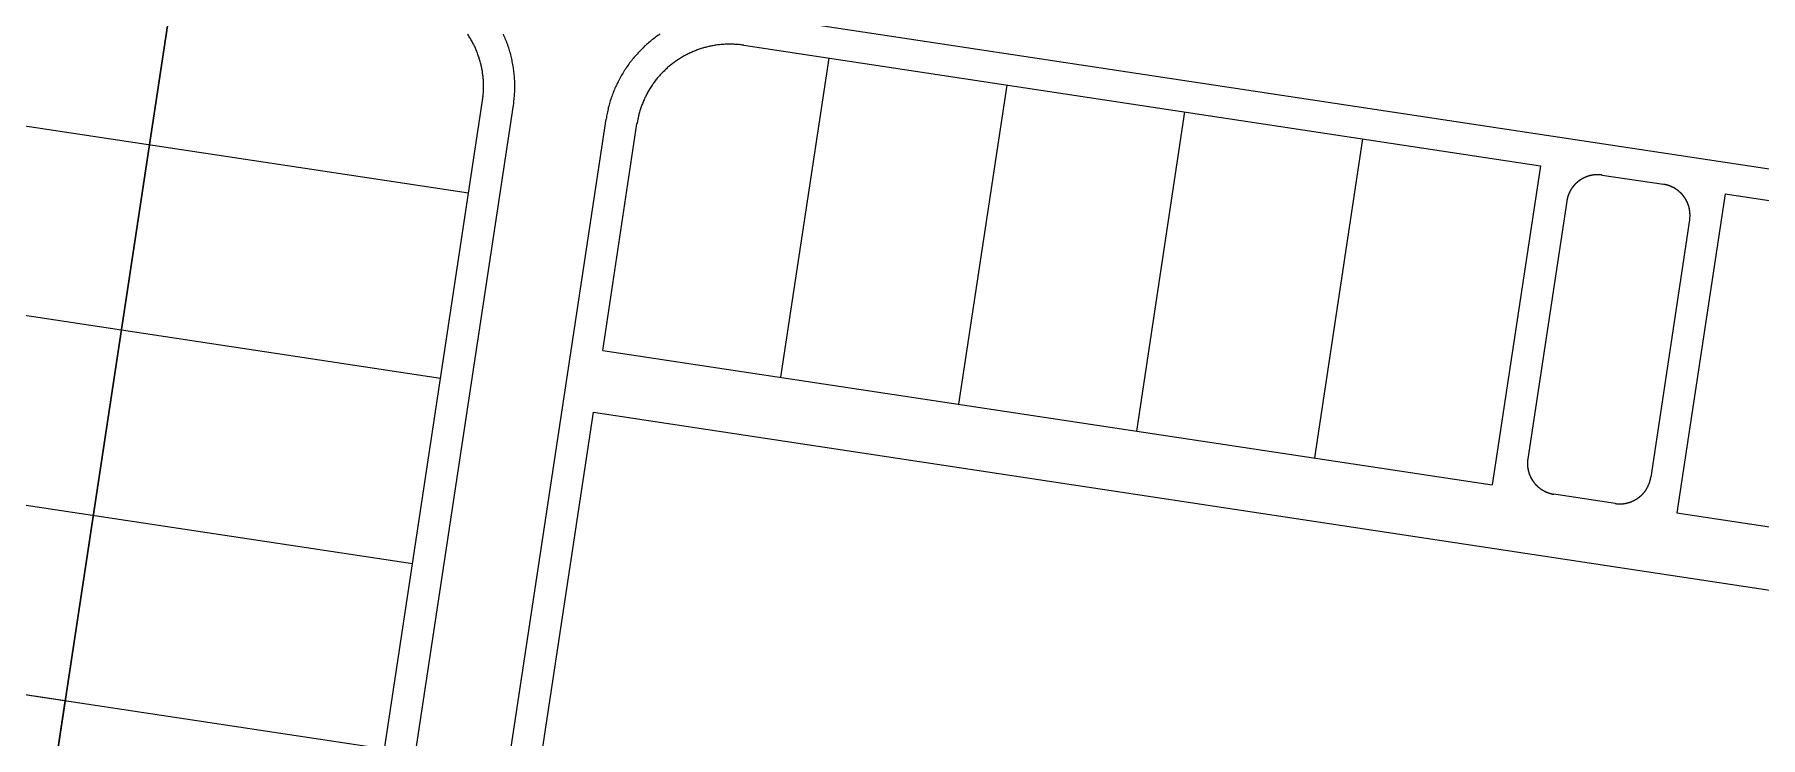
# Model space of a CAD drawing. Header units: metres. Extents: x 680594 to 684853, y 828874 to 830078.
# Drawn here: x 681669.2 to 681835, y 829496.6 to 829564.1 of the extents above; entities that cross this region are included whole.
import ezdxf

# ---------------------------------------------------------------- set-up
doc = ezdxf.new("R2010")
doc.units = ezdxf.units.M
doc.layers.add('PLOT_LINES', color=7, linetype='Continuous')

msp = doc.modelspace()

# ---------------------------------------------------------------- linework, layer by layer
at = {"layer": 'PLOT_LINES'}
for points in [[(681682.94, 829571.31), (681669.49, 829482.32)], [(681669.49, 829482.32), (681682.94, 829571.31)], [(681682.94, 829571.31), (681669.49, 829482.32)], [(681737.77, 829566.05), (681926.48, 829537.52)], [(681737.77, 829566.05), (681926.48, 829537.52)], [(681712.25, 829557.77), (681712.26, 829557.88), (681712.28, 829557.98), (681712.29, 829558.09), (681712.3, 829558.19), (681712.31, 829558.29), (681712.32, 829558.4), (681712.33, 829558.5), (681712.34, 829558.61), (681712.34, 829558.71), (681712.35, 829558.82), (681712.35, 829558.92), (681712.35, 829559.03), (681712.35, 829559.13), (681712.35, 829559.24), (681712.35, 829559.34), (681712.34, 829559.45), (681712.34, 829559.55), (681712.33, 829559.65), (681712.33, 829559.76), (681712.32, 829559.86), (681712.31, 829559.97), (681712.3, 829560.07), (681712.29, 829560.18), (681712.28, 829560.28), (681712.26, 829560.38), (681712.25, 829560.49), (681712.23, 829560.59), (681712.21, 829560.69), (681712.19, 829560.8), (681712.17, 829560.9), (681712.15, 829561), (681712.13, 829561.1), (681712.11, 829561.21), (681712.08, 829561.31), (681712.05, 829561.41), (681712.03, 829561.51), (681712, 829561.61), (681711.97, 829561.71), (681711.94, 829561.81), (681711.91, 829561.91), (681711.87, 829562.01), (681711.84, 829562.11), (681711.8, 829562.21), (681711.77, 829562.31), (681711.73, 829562.4), (681711.69, 829562.5), (681711.65, 829562.6), (681711.61, 829562.7), (681711.57, 829562.79), (681711.53, 829562.89), (681711.48, 829562.98), (681711.44, 829563.08), (681711.39, 829563.17), (681711.34, 829563.26), (681711.29, 829563.36), (681711.24, 829563.45), (681711.19, 829563.54), (681711.14, 829563.63), (681711.09, 829563.72), (681711.03, 829563.81), (681710.98, 829563.9), (681710.92, 829563.99), (681710.86, 829564.08), (681710.81, 829564.16)], [(681715.22, 829557.33), (681715.24, 829557.46), (681715.25, 829557.6), (681715.27, 829557.74), (681715.29, 829557.88), (681715.3, 829558.02), (681715.31, 829558.16), (681715.32, 829558.3), (681715.33, 829558.44), (681715.34, 829558.58), (681715.34, 829558.72), (681715.35, 829558.86), (681715.35, 829559), (681715.35, 829559.13), (681715.35, 829559.27), (681715.35, 829559.41), (681715.34, 829559.55), (681715.34, 829559.69), (681715.33, 829559.83), (681715.32, 829559.97), (681715.31, 829560.11), (681715.3, 829560.25), (681715.28, 829560.39), (681715.27, 829560.53), (681715.25, 829560.67), (681715.23, 829560.8), (681715.21, 829560.94), (681715.19, 829561.08), (681715.17, 829561.22), (681715.14, 829561.36), (681715.11, 829561.49), (681715.09, 829561.63), (681715.06, 829561.77), (681715.02, 829561.9), (681714.99, 829562.04), (681714.96, 829562.17), (681714.92, 829562.31), (681714.88, 829562.44), (681714.84, 829562.58), (681714.8, 829562.71), (681714.76, 829562.84), (681714.71, 829562.97), (681714.67, 829563.11), (681714.62, 829563.24), (681714.57, 829563.37), (681714.52, 829563.5), (681714.47, 829563.63), (681714.42, 829563.76), (681714.36, 829563.89), (681714.31, 829564.01), (681714.25, 829564.14)], [(681729.32, 829564.17), (681729.2, 829564.09), (681729.09, 829564.01), (681728.97, 829563.93), (681728.86, 829563.85), (681728.75, 829563.76), (681728.63, 829563.68), (681728.52, 829563.59), (681728.41, 829563.5), (681728.31, 829563.41), (681728.2, 829563.32), (681728.09, 829563.23), (681727.99, 829563.14), (681727.88, 829563.04), (681727.78, 829562.95), (681727.68, 829562.85), (681727.57, 829562.75), (681727.47, 829562.65), (681727.38, 829562.55), (681727.28, 829562.45), (681727.18, 829562.35), (681727.09, 829562.24), (681726.99, 829562.14), (681726.9, 829562.03), (681726.81, 829561.93), (681726.72, 829561.82), (681726.63, 829561.71), (681726.54, 829561.6), (681726.46, 829561.49), (681726.37, 829561.38), (681726.29, 829561.26), (681726.21, 829561.15), (681726.13, 829561.03), (681726.05, 829560.92), (681725.97, 829560.8), (681725.89, 829560.68), (681725.82, 829560.56), (681725.74, 829560.45), (681725.67, 829560.32), (681725.6, 829560.2), (681725.53, 829560.08), (681725.46, 829559.96), (681725.39, 829559.83), (681725.33, 829559.71), (681725.26, 829559.58), (681725.2, 829559.46), (681725.14, 829559.33), (681725.08, 829559.2), (681725.02, 829559.08), (681724.96, 829558.95), (681724.91, 829558.82), (681724.86, 829558.69), (681724.8, 829558.56), (681724.75, 829558.43), (681724.7, 829558.29), (681724.66, 829558.16), (681724.61, 829558.03), (681724.57, 829557.9), (681724.52, 829557.76), (681724.48, 829557.63), (681724.44, 829557.49), (681724.41, 829557.36), (681724.37, 829557.22), (681724.33, 829557.08), (681724.3, 829556.95), (681724.27, 829556.81), (681724.24, 829556.67), (681724.21, 829556.54), (681724.19, 829556.4), (681724.16, 829556.26), (681724.14, 829556.12), (681724.11, 829555.98)], [(681737.33, 829563.09), (681737.22, 829563.1), (681737.12, 829563.12), (681737.01, 829563.13), (681736.91, 829563.14), (681736.8, 829563.15), (681736.7, 829563.16), (681736.59, 829563.17), (681736.49, 829563.17), (681736.38, 829563.18), (681736.28, 829563.18), (681736.17, 829563.19), (681736.06, 829563.19), (681735.96, 829563.19), (681735.85, 829563.19), (681735.75, 829563.18), (681735.64, 829563.18), (681735.54, 829563.18), (681735.43, 829563.17), (681735.33, 829563.16), (681735.22, 829563.16), (681735.12, 829563.15), (681735.01, 829563.13), (681734.91, 829563.12), (681734.8, 829563.11), (681734.7, 829563.1), (681734.59, 829563.08), (681734.49, 829563.06), (681734.38, 829563.04), (681734.28, 829563.03), (681734.18, 829563), (681734.07, 829562.98), (681733.97, 829562.96), (681733.87, 829562.94), (681733.77, 829562.91), (681733.66, 829562.88), (681733.56, 829562.86), (681733.46, 829562.83), (681733.36, 829562.8), (681733.26, 829562.77), (681733.16, 829562.73), (681733.06, 829562.7), (681732.96, 829562.66), (681732.86, 829562.63), (681732.76, 829562.59), (681732.66, 829562.55), (681732.57, 829562.51), (681732.47, 829562.47), (681732.37, 829562.43), (681732.27, 829562.39), (681732.18, 829562.34), (681732.08, 829562.3), (681731.99, 829562.25), (681731.89, 829562.21), (681731.8, 829562.16), (681731.71, 829562.11), (681731.61, 829562.06), (681731.52, 829562.01), (681731.43, 829561.95), (681731.34, 829561.9), (681731.25, 829561.84), (681731.16, 829561.79), (681731.07, 829561.73), (681730.98, 829561.67), (681730.9, 829561.61), (681730.81, 829561.55), (681730.72, 829561.49), (681730.64, 829561.43), (681730.55, 829561.37), (681730.47, 829561.3), (681730.39, 829561.24), (681730.31, 829561.17), (681730.22, 829561.11), (681730.14, 829561.04), (681730.06, 829560.97), (681729.98, 829560.9), (681729.91, 829560.83), (681729.83, 829560.76), (681729.75, 829560.68), (681729.68, 829560.61), (681729.6, 829560.54), (681729.53, 829560.46), (681729.45, 829560.38), (681729.38, 829560.31), (681729.31, 829560.23), (681729.24, 829560.15), (681729.17, 829560.07), (681729.1, 829559.99), (681729.03, 829559.91), (681728.97, 829559.83), (681728.9, 829559.75), (681728.84, 829559.66), (681728.77, 829559.58), (681728.71, 829559.49), (681728.65, 829559.41), (681728.59, 829559.32), (681728.53, 829559.24), (681728.47, 829559.15), (681728.41, 829559.06), (681728.36, 829558.97), (681728.3, 829558.88), (681728.25, 829558.79), (681728.19, 829558.7), (681728.14, 829558.61), (681728.09, 829558.52), (681728.04, 829558.42), (681727.99, 829558.33), (681727.94, 829558.24), (681727.9, 829558.14), (681727.85, 829558.05), (681727.8, 829557.95), (681727.76, 829557.85), (681727.72, 829557.76), (681727.68, 829557.66), (681727.64, 829557.56), (681727.6, 829557.46), (681727.56, 829557.37), (681727.52, 829557.27), (681727.49, 829557.17), (681727.45, 829557.07), (681727.42, 829556.97), (681727.39, 829556.87), (681727.36, 829556.77), (681727.33, 829556.67), (681727.3, 829556.56), (681727.27, 829556.46), (681727.25, 829556.36), (681727.22, 829556.26), (681727.2, 829556.15), (681727.18, 829556.05), (681727.15, 829555.95), (681727.13, 829555.84), (681727.12, 829555.74), (681727.1, 829555.64), (681727.08, 829555.53)], [(681737.33, 829563.09), (681813.86, 829551.52)], [(681737.33, 829563.09), (681813.86, 829551.52)], [(681745.51, 829561.85), (681740.88, 829531.2)], [(681762.6, 829559.26), (681757.96, 829528.61)], [(681762.6, 829559.26), (681757.96, 829528.61)], [(681710.9, 829548.88), (681649.6, 829558.14)], [(681695.16, 829424.65), (681715.22, 829557.33)], [(681700.14, 829477.69), (681712.25, 829557.77)], [(681704.05, 829423.3), (681724.11, 829555.98)], [(681723.79, 829533.78), (681727.08, 829555.53)], [(681779.68, 829556.68), (681775.05, 829526.03)], [(681779.68, 829556.68), (681775.05, 829526.03)], [(681796.77, 829554.1), (681792.14, 829523.45)], [(681796.77, 829554.1), (681792.14, 829523.45)], [(681813.86, 829551.52), (681809.22, 829520.86)], [(681813.86, 829551.52), (681809.22, 829520.86)], [(681819.79, 829550.62), (681819.75, 829550.62), (681819.72, 829550.63), (681819.68, 829550.63), (681819.65, 829550.64), (681819.61, 829550.64), (681819.58, 829550.64), (681819.54, 829550.64), (681819.51, 829550.65), (681819.47, 829550.65), (681819.44, 829550.65), (681819.4, 829550.65), (681819.37, 829550.65), (681819.33, 829550.65), (681819.3, 829550.65), (681819.26, 829550.65), (681819.23, 829550.65), (681819.19, 829550.65), (681819.16, 829550.65), (681819.12, 829550.64), (681819.09, 829550.64), (681819.05, 829550.64), (681819.02, 829550.63), (681818.98, 829550.63), (681818.95, 829550.63), (681818.91, 829550.62), (681818.88, 829550.62), (681818.84, 829550.61), (681818.81, 829550.6), (681818.77, 829550.6), (681818.74, 829550.59), (681818.7, 829550.58), (681818.67, 829550.58), (681818.64, 829550.57), (681818.6, 829550.56), (681818.57, 829550.55), (681818.53, 829550.54), (681818.5, 829550.53), (681818.47, 829550.52), (681818.43, 829550.51), (681818.4, 829550.5), (681818.37, 829550.49), (681818.33, 829550.48), (681818.3, 829550.47), (681818.27, 829550.45), (681818.23, 829550.44), (681818.2, 829550.43), (681818.17, 829550.41), (681818.14, 829550.4), (681818.1, 829550.39), (681818.07, 829550.37), (681818.04, 829550.36), (681818.01, 829550.34), (681817.98, 829550.32), (681817.95, 829550.31), (681817.92, 829550.29), (681817.88, 829550.28), (681817.85, 829550.26), (681817.82, 829550.24), (681817.79, 829550.22), (681817.76, 829550.2), (681817.73, 829550.19), (681817.7, 829550.17), (681817.67, 829550.15), (681817.65, 829550.13), (681817.62, 829550.11), (681817.59, 829550.09), (681817.56, 829550.07), (681817.53, 829550.05), (681817.5, 829550.02), (681817.48, 829550), (681817.45, 829549.98), (681817.42, 829549.96), (681817.39, 829549.94), (681817.37, 829549.91), (681817.34, 829549.89), (681817.32, 829549.87), (681817.29, 829549.84), (681817.26, 829549.82), (681817.24, 829549.79), (681817.21, 829549.77), (681817.19, 829549.74), (681817.16, 829549.72), (681817.14, 829549.69), (681817.12, 829549.67), (681817.09, 829549.64), (681817.07, 829549.61), (681817.05, 829549.59), (681817.02, 829549.56), (681817, 829549.53), (681816.98, 829549.5), (681816.96, 829549.48), (681816.94, 829549.45), (681816.92, 829549.42), (681816.9, 829549.39), (681816.88, 829549.36), (681816.86, 829549.33), (681816.84, 829549.31), (681816.82, 829549.28), (681816.8, 829549.25), (681816.78, 829549.22), (681816.76, 829549.19), (681816.74, 829549.16), (681816.73, 829549.13), (681816.71, 829549.09), (681816.69, 829549.06), (681816.68, 829549.03), (681816.66, 829549), (681816.64, 829548.97), (681816.63, 829548.94), (681816.61, 829548.91), (681816.6, 829548.87), (681816.59, 829548.84), (681816.57, 829548.81), (681816.56, 829548.78), (681816.55, 829548.74), (681816.53, 829548.71), (681816.52, 829548.68), (681816.51, 829548.65), (681816.5, 829548.61), (681816.49, 829548.58), (681816.48, 829548.55), (681816.47, 829548.51), (681816.46, 829548.48), (681816.45, 829548.44), (681816.44, 829548.41), (681816.43, 829548.38), (681816.42, 829548.34), (681816.41, 829548.31), (681816.4, 829548.27), (681816.4, 829548.24), (681816.39, 829548.2), (681816.38, 829548.17), (681816.38, 829548.14), (681816.37, 829548.1)], [(681819.79, 829550.62), (681819.75, 829550.62), (681819.72, 829550.63), (681819.68, 829550.63), (681819.65, 829550.64), (681819.62, 829550.64), (681819.58, 829550.64), (681819.55, 829550.64), (681819.51, 829550.65), (681819.48, 829550.65), (681819.44, 829550.65), (681819.41, 829550.65), (681819.37, 829550.65), (681819.34, 829550.65), (681819.3, 829550.65), (681819.27, 829550.65), (681819.23, 829550.65), (681819.2, 829550.65), (681819.16, 829550.65), (681819.13, 829550.64), (681819.09, 829550.64), (681819.06, 829550.64), (681819.02, 829550.64), (681818.99, 829550.63), (681818.95, 829550.63), (681818.92, 829550.62), (681818.88, 829550.62), (681818.85, 829550.61), (681818.82, 829550.61), (681818.78, 829550.6), (681818.75, 829550.59), (681818.71, 829550.59), (681818.68, 829550.58), (681818.64, 829550.57), (681818.61, 829550.56), (681818.58, 829550.55), (681818.54, 829550.54), (681818.51, 829550.53), (681818.48, 829550.52), (681818.44, 829550.51), (681818.41, 829550.5), (681818.38, 829550.49), (681818.34, 829550.48), (681818.31, 829550.47), (681818.28, 829550.46), (681818.25, 829550.44), (681818.21, 829550.43), (681818.18, 829550.42), (681818.15, 829550.41), (681818.12, 829550.39), (681818.08, 829550.38), (681818.05, 829550.36), (681818.02, 829550.35), (681817.99, 829550.33), (681817.96, 829550.32), (681817.93, 829550.3), (681817.9, 829550.28), (681817.87, 829550.27), (681817.84, 829550.25), (681817.81, 829550.23), (681817.78, 829550.21), (681817.75, 829550.19), (681817.72, 829550.18), (681817.69, 829550.16), (681817.66, 829550.14), (681817.63, 829550.12), (681817.6, 829550.1), (681817.57, 829550.08), (681817.55, 829550.06), (681817.52, 829550.03), (681817.49, 829550.01), (681817.46, 829549.99), (681817.44, 829549.97), (681817.41, 829549.95), (681817.38, 829549.93), (681817.36, 829549.9), (681817.33, 829549.88), (681817.3, 829549.86), (681817.28, 829549.83), (681817.25, 829549.81), (681817.23, 829549.78), (681817.2, 829549.76), (681817.18, 829549.73), (681817.16, 829549.71), (681817.13, 829549.68), (681817.11, 829549.66), (681817.08, 829549.63), (681817.06, 829549.6), (681817.04, 829549.58), (681817.02, 829549.55), (681817, 829549.52), (681816.97, 829549.5), (681816.95, 829549.47), (681816.93, 829549.44), (681816.91, 829549.41), (681816.89, 829549.38), (681816.87, 829549.36), (681816.85, 829549.33), (681816.83, 829549.3), (681816.81, 829549.27), (681816.79, 829549.24), (681816.78, 829549.21), (681816.76, 829549.18), (681816.74, 829549.15), (681816.72, 829549.12), (681816.71, 829549.09), (681816.69, 829549.06), (681816.67, 829549.03), (681816.66, 829548.99), (681816.64, 829548.96), (681816.63, 829548.93), (681816.61, 829548.9), (681816.6, 829548.87), (681816.58, 829548.84), (681816.57, 829548.8), (681816.56, 829548.77), (681816.54, 829548.74), (681816.53, 829548.71), (681816.52, 829548.67), (681816.51, 829548.64), (681816.5, 829548.61), (681816.49, 829548.58), (681816.47, 829548.54), (681816.46, 829548.51), (681816.46, 829548.48), (681816.45, 829548.44), (681816.44, 829548.41), (681816.43, 829548.37), (681816.42, 829548.34), (681816.41, 829548.31), (681816.4, 829548.27), (681816.4, 829548.24), (681816.39, 829548.2), (681816.38, 829548.17), (681816.38, 829548.13), (681816.37, 829548.1)], [(681819.79, 829550.62), (681825.67, 829549.73)], [(681819.79, 829550.62), (681825.67, 829549.73)], [(681828.18, 829546.31), (681828.19, 829546.35), (681828.19, 829546.38), (681828.2, 829546.42), (681828.2, 829546.45), (681828.21, 829546.49), (681828.21, 829546.52), (681828.21, 829546.56), (681828.21, 829546.59), (681828.22, 829546.63), (681828.22, 829546.66), (681828.22, 829546.7), (681828.22, 829546.73), (681828.22, 829546.77), (681828.22, 829546.8), (681828.22, 829546.84), (681828.22, 829546.87), (681828.21, 829546.91), (681828.21, 829546.94), (681828.21, 829546.98), (681828.21, 829547.01), (681828.2, 829547.05), (681828.2, 829547.08), (681828.2, 829547.11), (681828.19, 829547.15), (681828.19, 829547.18), (681828.18, 829547.22), (681828.18, 829547.25), (681828.17, 829547.29), (681828.17, 829547.32), (681828.16, 829547.36), (681828.15, 829547.39), (681828.14, 829547.42), (681828.14, 829547.46), (681828.13, 829547.49), (681828.12, 829547.53), (681828.11, 829547.56), (681828.1, 829547.59), (681828.09, 829547.63), (681828.08, 829547.66), (681828.07, 829547.69), (681828.06, 829547.73), (681828.05, 829547.76), (681828.04, 829547.79), (681828.02, 829547.83), (681828.01, 829547.86), (681828, 829547.89), (681827.98, 829547.92), (681827.97, 829547.95), (681827.96, 829547.99), (681827.94, 829548.02), (681827.93, 829548.05), (681827.91, 829548.08), (681827.9, 829548.11), (681827.88, 829548.14), (681827.87, 829548.17), (681827.85, 829548.21), (681827.83, 829548.24), (681827.81, 829548.27), (681827.8, 829548.3), (681827.78, 829548.33), (681827.76, 829548.36), (681827.74, 829548.39), (681827.72, 829548.41), (681827.7, 829548.44), (681827.68, 829548.47), (681827.66, 829548.5), (681827.64, 829548.53), (681827.62, 829548.56), (681827.6, 829548.59), (681827.58, 829548.61), (681827.56, 829548.64), (681827.54, 829548.67), (681827.51, 829548.69), (681827.49, 829548.72), (681827.47, 829548.75), (681827.45, 829548.77), (681827.42, 829548.8), (681827.4, 829548.82), (681827.37, 829548.85), (681827.35, 829548.87), (681827.32, 829548.9), (681827.3, 829548.92), (681827.27, 829548.95), (681827.25, 829548.97), (681827.22, 829548.99), (681827.2, 829549.02), (681827.17, 829549.04), (681827.14, 829549.06), (681827.12, 829549.09), (681827.09, 829549.11), (681827.06, 829549.13), (681827.03, 829549.15), (681827.01, 829549.17), (681826.98, 829549.19), (681826.95, 829549.21), (681826.92, 829549.23), (681826.89, 829549.25), (681826.86, 829549.27), (681826.83, 829549.29), (681826.8, 829549.31), (681826.78, 829549.33), (681826.75, 829549.35), (681826.71, 829549.36), (681826.68, 829549.38), (681826.65, 829549.4), (681826.62, 829549.41), (681826.59, 829549.43), (681826.56, 829549.45), (681826.53, 829549.46), (681826.5, 829549.48), (681826.47, 829549.49), (681826.44, 829549.51), (681826.4, 829549.52), (681826.37, 829549.53), (681826.34, 829549.55), (681826.31, 829549.56), (681826.27, 829549.57), (681826.24, 829549.58), (681826.21, 829549.6), (681826.17, 829549.61), (681826.14, 829549.62), (681826.11, 829549.63), (681826.08, 829549.64), (681826.04, 829549.65), (681826.01, 829549.66), (681825.97, 829549.67), (681825.94, 829549.67), (681825.91, 829549.68), (681825.87, 829549.69), (681825.84, 829549.7), (681825.8, 829549.71), (681825.77, 829549.71), (681825.74, 829549.72), (681825.7, 829549.72), (681825.67, 829549.73)], [(681828.18, 829546.31), (681828.19, 829546.35), (681828.19, 829546.38), (681828.2, 829546.42), (681828.2, 829546.45), (681828.21, 829546.49), (681828.21, 829546.52), (681828.21, 829546.56), (681828.21, 829546.59), (681828.22, 829546.63), (681828.22, 829546.66), (681828.22, 829546.7), (681828.22, 829546.73), (681828.22, 829546.77), (681828.22, 829546.81), (681828.22, 829546.84), (681828.22, 829546.88), (681828.21, 829546.91), (681828.21, 829546.95), (681828.21, 829546.98), (681828.21, 829547.02), (681828.2, 829547.05), (681828.2, 829547.09), (681828.2, 829547.12), (681828.19, 829547.16), (681828.19, 829547.19), (681828.18, 829547.23), (681828.18, 829547.26), (681828.17, 829547.29), (681828.16, 829547.33), (681828.16, 829547.36), (681828.15, 829547.4), (681828.14, 829547.43), (681828.13, 829547.47), (681828.13, 829547.5), (681828.12, 829547.53), (681828.11, 829547.57), (681828.1, 829547.6), (681828.09, 829547.64), (681828.08, 829547.67), (681828.07, 829547.7), (681828.06, 829547.74), (681828.04, 829547.77), (681828.03, 829547.8), (681828.02, 829547.84), (681828.01, 829547.87), (681827.99, 829547.9), (681827.98, 829547.93), (681827.97, 829547.97), (681827.95, 829548), (681827.94, 829548.03), (681827.92, 829548.06), (681827.91, 829548.09), (681827.89, 829548.12), (681827.87, 829548.16), (681827.86, 829548.19), (681827.84, 829548.22), (681827.82, 829548.25), (681827.81, 829548.28), (681827.79, 829548.31), (681827.77, 829548.34), (681827.75, 829548.37), (681827.73, 829548.4), (681827.71, 829548.43), (681827.69, 829548.46), (681827.67, 829548.49), (681827.65, 829548.51), (681827.63, 829548.54), (681827.61, 829548.57), (681827.59, 829548.6), (681827.57, 829548.63), (681827.55, 829548.65), (681827.52, 829548.68), (681827.5, 829548.71), (681827.48, 829548.74), (681827.46, 829548.76), (681827.43, 829548.79), (681827.41, 829548.81), (681827.38, 829548.84), (681827.36, 829548.86), (681827.33, 829548.89), (681827.31, 829548.91), (681827.28, 829548.94), (681827.26, 829548.96), (681827.23, 829548.99), (681827.21, 829549.01), (681827.18, 829549.03), (681827.15, 829549.06), (681827.13, 829549.08), (681827.1, 829549.1), (681827.07, 829549.12), (681827.04, 829549.14), (681827.02, 829549.17), (681826.99, 829549.19), (681826.96, 829549.21), (681826.93, 829549.23), (681826.9, 829549.25), (681826.87, 829549.27), (681826.84, 829549.29), (681826.81, 829549.3), (681826.78, 829549.32), (681826.75, 829549.34), (681826.72, 829549.36), (681826.69, 829549.38), (681826.66, 829549.39), (681826.63, 829549.41), (681826.6, 829549.43), (681826.57, 829549.44), (681826.54, 829549.46), (681826.5, 829549.47), (681826.47, 829549.49), (681826.44, 829549.5), (681826.41, 829549.52), (681826.38, 829549.53), (681826.34, 829549.54), (681826.31, 829549.56), (681826.28, 829549.57), (681826.24, 829549.58), (681826.21, 829549.59), (681826.18, 829549.61), (681826.15, 829549.62), (681826.11, 829549.63), (681826.08, 829549.64), (681826.04, 829549.65), (681826.01, 829549.66), (681825.98, 829549.67), (681825.94, 829549.67), (681825.91, 829549.68), (681825.87, 829549.69), (681825.84, 829549.7), (681825.81, 829549.71), (681825.77, 829549.71), (681825.74, 829549.72), (681825.7, 829549.72), (681825.67, 829549.73)], [(681831.6, 829548.83), (681826.96, 829518.18)], [(681831.6, 829548.83), (681826.96, 829518.18)], [(681831.6, 829548.83), (681926.03, 829534.55)], [(681831.6, 829548.83), (681926.03, 829534.55)], [(681816.37, 829548.1), (681812.64, 829523.38)], [(681816.37, 829548.1), (681812.64, 829523.38)], [(681828.18, 829546.31), (681824.45, 829521.6)], [(681828.18, 829546.31), (681824.45, 829521.6)], [(681708.21, 829531.08), (681646.91, 829540.35)], [(681723.79, 829533.78), (681809.22, 829520.86)], [(681723.79, 829533.78), (681809.22, 829520.86)], [(681707.02, 829422.85), (681722.9, 829527.85)], [(681722.9, 829527.85), (681929.4, 829496.62)], [(681722.9, 829527.85), (681929.4, 829496.62)], [(681705.52, 829513.28), (681644.22, 829522.55)], [(681812.64, 829523.38), (681812.63, 829523.35), (681812.63, 829523.31), (681812.62, 829523.28), (681812.62, 829523.24), (681812.62, 829523.21), (681812.61, 829523.17), (681812.61, 829523.14), (681812.61, 829523.1), (681812.61, 829523.07), (681812.6, 829523.03), (681812.6, 829523), (681812.6, 829522.96), (681812.6, 829522.93), (681812.6, 829522.89), (681812.6, 829522.86), (681812.6, 829522.82), (681812.61, 829522.79), (681812.61, 829522.75), (681812.61, 829522.72), (681812.61, 829522.69), (681812.62, 829522.65), (681812.62, 829522.62), (681812.62, 829522.58), (681812.63, 829522.55), (681812.63, 829522.51), (681812.64, 829522.48), (681812.64, 829522.44), (681812.65, 829522.41), (681812.65, 829522.37), (681812.66, 829522.34), (681812.67, 829522.31), (681812.68, 829522.27), (681812.68, 829522.24), (681812.69, 829522.2), (681812.7, 829522.17), (681812.71, 829522.14), (681812.72, 829522.1), (681812.73, 829522.07), (681812.74, 829522.04), (681812.75, 829522), (681812.76, 829521.97), (681812.77, 829521.94), (681812.78, 829521.9), (681812.8, 829521.87), (681812.81, 829521.84), (681812.82, 829521.81), (681812.84, 829521.77), (681812.85, 829521.74), (681812.86, 829521.71), (681812.88, 829521.68), (681812.89, 829521.65), (681812.91, 829521.61), (681812.92, 829521.58), (681812.94, 829521.55), (681812.96, 829521.52), (681812.97, 829521.49), (681812.99, 829521.46), (681813.01, 829521.43), (681813.02, 829521.4), (681813.04, 829521.37), (681813.06, 829521.34), (681813.08, 829521.31), (681813.1, 829521.28), (681813.12, 829521.25), (681813.14, 829521.22), (681813.16, 829521.19), (681813.18, 829521.17), (681813.2, 829521.14), (681813.22, 829521.11), (681813.24, 829521.08), (681813.26, 829521.06), (681813.28, 829521.03), (681813.31, 829521), (681813.33, 829520.98), (681813.35, 829520.95), (681813.38, 829520.92), (681813.4, 829520.9), (681813.42, 829520.87), (681813.45, 829520.85), (681813.47, 829520.82), (681813.5, 829520.8), (681813.52, 829520.77), (681813.55, 829520.75), (681813.57, 829520.72), (681813.6, 829520.7), (681813.62, 829520.68), (681813.65, 829520.65), (681813.68, 829520.63), (681813.7, 829520.61), (681813.73, 829520.59), (681813.76, 829520.57), (681813.79, 829520.55), (681813.81, 829520.52), (681813.84, 829520.5), (681813.87, 829520.48), (681813.9, 829520.46), (681813.93, 829520.44), (681813.96, 829520.42), (681813.99, 829520.41), (681814.02, 829520.39), (681814.05, 829520.37), (681814.08, 829520.35), (681814.11, 829520.33), (681814.14, 829520.32), (681814.17, 829520.3), (681814.2, 829520.28), (681814.23, 829520.27), (681814.26, 829520.25), (681814.29, 829520.23), (681814.32, 829520.22), (681814.35, 829520.2), (681814.39, 829520.19), (681814.42, 829520.18), (681814.45, 829520.16), (681814.48, 829520.15), (681814.51, 829520.14), (681814.55, 829520.12), (681814.58, 829520.11), (681814.61, 829520.1), (681814.65, 829520.09), (681814.68, 829520.08), (681814.71, 829520.07), (681814.75, 829520.06), (681814.78, 829520.05), (681814.81, 829520.04), (681814.85, 829520.03), (681814.88, 829520.02), (681814.91, 829520.01), (681814.95, 829520), (681814.98, 829520), (681815.02, 829519.99), (681815.05, 829519.98), (681815.09, 829519.98), (681815.12, 829519.97), (681815.15, 829519.97)], [(681812.64, 829523.38), (681812.63, 829523.35), (681812.63, 829523.31), (681812.62, 829523.28), (681812.62, 829523.24), (681812.61, 829523.21), (681812.61, 829523.17), (681812.61, 829523.14), (681812.61, 829523.1), (681812.61, 829523.07), (681812.6, 829523.03), (681812.6, 829523), (681812.6, 829522.96), (681812.6, 829522.93), (681812.6, 829522.89), (681812.6, 829522.86), (681812.6, 829522.82), (681812.61, 829522.79), (681812.61, 829522.75), (681812.61, 829522.71), (681812.61, 829522.68), (681812.62, 829522.64), (681812.62, 829522.61), (681812.62, 829522.57), (681812.63, 829522.54), (681812.63, 829522.51), (681812.64, 829522.47), (681812.64, 829522.44), (681812.65, 829522.4), (681812.66, 829522.37), (681812.66, 829522.33), (681812.67, 829522.3), (681812.68, 829522.26), (681812.69, 829522.23), (681812.69, 829522.19), (681812.7, 829522.16), (681812.71, 829522.13), (681812.72, 829522.09), (681812.73, 829522.06), (681812.74, 829522.03), (681812.75, 829521.99), (681812.76, 829521.96), (681812.78, 829521.93), (681812.79, 829521.89), (681812.8, 829521.86), (681812.81, 829521.83), (681812.83, 829521.79), (681812.84, 829521.76), (681812.85, 829521.73), (681812.87, 829521.7), (681812.88, 829521.67), (681812.9, 829521.63), (681812.91, 829521.6), (681812.93, 829521.57), (681812.95, 829521.54), (681812.96, 829521.51), (681812.98, 829521.48), (681813, 829521.45), (681813.01, 829521.42), (681813.03, 829521.39), (681813.05, 829521.36), (681813.07, 829521.33), (681813.09, 829521.3), (681813.11, 829521.27), (681813.13, 829521.24), (681813.15, 829521.21), (681813.17, 829521.18), (681813.19, 829521.15), (681813.21, 829521.12), (681813.23, 829521.1), (681813.25, 829521.07), (681813.27, 829521.04), (681813.3, 829521.01), (681813.32, 829520.99), (681813.34, 829520.96), (681813.37, 829520.93), (681813.39, 829520.91), (681813.41, 829520.88), (681813.44, 829520.86), (681813.46, 829520.83), (681813.49, 829520.81), (681813.51, 829520.78), (681813.54, 829520.76), (681813.56, 829520.73), (681813.59, 829520.71), (681813.61, 829520.69), (681813.64, 829520.66), (681813.67, 829520.64), (681813.69, 829520.62), (681813.72, 829520.6), (681813.75, 829520.57), (681813.78, 829520.55), (681813.81, 829520.53), (681813.83, 829520.51), (681813.86, 829520.49), (681813.89, 829520.47), (681813.92, 829520.45), (681813.95, 829520.43), (681813.98, 829520.41), (681814.01, 829520.39), (681814.04, 829520.37), (681814.07, 829520.35), (681814.1, 829520.34), (681814.13, 829520.32), (681814.16, 829520.3), (681814.19, 829520.29), (681814.22, 829520.27), (681814.25, 829520.25), (681814.28, 829520.24), (681814.32, 829520.22), (681814.35, 829520.21), (681814.38, 829520.19), (681814.41, 829520.18), (681814.44, 829520.17), (681814.48, 829520.15), (681814.51, 829520.14), (681814.54, 829520.13), (681814.58, 829520.11), (681814.61, 829520.1), (681814.64, 829520.09), (681814.68, 829520.08), (681814.71, 829520.07), (681814.74, 829520.06), (681814.78, 829520.05), (681814.81, 829520.04), (681814.84, 829520.03), (681814.88, 829520.02), (681814.91, 829520.01), (681814.95, 829520.01), (681814.98, 829520), (681815.02, 829519.99), (681815.05, 829519.98), (681815.08, 829519.98), (681815.12, 829519.97), (681815.15, 829519.97)], [(681821.03, 829519.08), (681821.07, 829519.07), (681821.1, 829519.07), (681821.14, 829519.06), (681821.17, 829519.06), (681821.21, 829519.06), (681821.24, 829519.05), (681821.28, 829519.05), (681821.31, 829519.05), (681821.34, 829519.05), (681821.38, 829519.05), (681821.41, 829519.04), (681821.45, 829519.04), (681821.48, 829519.04), (681821.52, 829519.04), (681821.55, 829519.04), (681821.59, 829519.05), (681821.62, 829519.05), (681821.66, 829519.05), (681821.69, 829519.05), (681821.73, 829519.05), (681821.76, 829519.06), (681821.8, 829519.06), (681821.83, 829519.06), (681821.87, 829519.07), (681821.9, 829519.07), (681821.94, 829519.08), (681821.97, 829519.08), (681822.01, 829519.09), (681822.04, 829519.1), (681822.07, 829519.1), (681822.11, 829519.11), (681822.14, 829519.12), (681822.18, 829519.13), (681822.21, 829519.13), (681822.24, 829519.14), (681822.28, 829519.15), (681822.31, 829519.16), (681822.34, 829519.17), (681822.38, 829519.18), (681822.41, 829519.19), (681822.44, 829519.2), (681822.48, 829519.21), (681822.51, 829519.23), (681822.54, 829519.24), (681822.58, 829519.25), (681822.61, 829519.26), (681822.64, 829519.28), (681822.67, 829519.29), (681822.7, 829519.3), (681822.74, 829519.32), (681822.77, 829519.33), (681822.8, 829519.35), (681822.83, 829519.36), (681822.86, 829519.38), (681822.89, 829519.4), (681822.92, 829519.41), (681822.95, 829519.43), (681822.98, 829519.45), (681823.01, 829519.47), (681823.04, 829519.48), (681823.07, 829519.5), (681823.1, 829519.52), (681823.13, 829519.54), (681823.16, 829519.56), (681823.19, 829519.58), (681823.22, 829519.6), (681823.25, 829519.62), (681823.28, 829519.64), (681823.3, 829519.66), (681823.33, 829519.68), (681823.36, 829519.7), (681823.39, 829519.73), (681823.41, 829519.75), (681823.44, 829519.77), (681823.46, 829519.79), (681823.49, 829519.82), (681823.52, 829519.84), (681823.54, 829519.86), (681823.57, 829519.89), (681823.59, 829519.91), (681823.62, 829519.94), (681823.64, 829519.96), (681823.67, 829519.99), (681823.69, 829520.01), (681823.71, 829520.04), (681823.74, 829520.07), (681823.76, 829520.09), (681823.78, 829520.12), (681823.8, 829520.15), (681823.83, 829520.17), (681823.85, 829520.2), (681823.87, 829520.23), (681823.89, 829520.26), (681823.91, 829520.28), (681823.93, 829520.31), (681823.95, 829520.34), (681823.97, 829520.37), (681823.99, 829520.4), (681824.01, 829520.43), (681824.03, 829520.46), (681824.05, 829520.49), (681824.06, 829520.52), (681824.08, 829520.55), (681824.1, 829520.58), (681824.11, 829520.61), (681824.13, 829520.64), (681824.15, 829520.67), (681824.16, 829520.7), (681824.18, 829520.73), (681824.19, 829520.76), (681824.21, 829520.8), (681824.22, 829520.83), (681824.24, 829520.86), (681824.25, 829520.89), (681824.26, 829520.92), (681824.28, 829520.96), (681824.29, 829520.99), (681824.3, 829521.02), (681824.31, 829521.05), (681824.32, 829521.09), (681824.34, 829521.12), (681824.35, 829521.15), (681824.36, 829521.19), (681824.37, 829521.22), (681824.37, 829521.25), (681824.38, 829521.29), (681824.39, 829521.32), (681824.4, 829521.36), (681824.41, 829521.39), (681824.42, 829521.42), (681824.42, 829521.46), (681824.43, 829521.49), (681824.44, 829521.53), (681824.44, 829521.56), (681824.45, 829521.6)], [(681821.03, 829519.08), (681821.07, 829519.07), (681821.1, 829519.07), (681821.14, 829519.06), (681821.17, 829519.06), (681821.21, 829519.06), (681821.24, 829519.05), (681821.28, 829519.05), (681821.31, 829519.05), (681821.34, 829519.05), (681821.38, 829519.05), (681821.41, 829519.04), (681821.45, 829519.04), (681821.48, 829519.04), (681821.52, 829519.04), (681821.55, 829519.04), (681821.59, 829519.05), (681821.62, 829519.05), (681821.66, 829519.05), (681821.69, 829519.05), (681821.73, 829519.05), (681821.76, 829519.06), (681821.8, 829519.06), (681821.83, 829519.06), (681821.87, 829519.07), (681821.9, 829519.07), (681821.94, 829519.08), (681821.97, 829519.08), (681822.01, 829519.09), (681822.04, 829519.1), (681822.07, 829519.1), (681822.11, 829519.11), (681822.14, 829519.12), (681822.18, 829519.13), (681822.21, 829519.13), (681822.24, 829519.14), (681822.28, 829519.15), (681822.31, 829519.16), (681822.34, 829519.17), (681822.38, 829519.18), (681822.41, 829519.19), (681822.44, 829519.2), (681822.48, 829519.21), (681822.51, 829519.23), (681822.54, 829519.24), (681822.58, 829519.25), (681822.61, 829519.26), (681822.64, 829519.28), (681822.67, 829519.29), (681822.7, 829519.3), (681822.74, 829519.32), (681822.77, 829519.33), (681822.8, 829519.35), (681822.83, 829519.36), (681822.86, 829519.38), (681822.89, 829519.4), (681822.92, 829519.41), (681822.95, 829519.43), (681822.98, 829519.45), (681823.01, 829519.47), (681823.04, 829519.48), (681823.07, 829519.5), (681823.1, 829519.52), (681823.13, 829519.54), (681823.16, 829519.56), (681823.19, 829519.58), (681823.22, 829519.6), (681823.25, 829519.62), (681823.28, 829519.64), (681823.3, 829519.66), (681823.33, 829519.68), (681823.36, 829519.7), (681823.39, 829519.73), (681823.41, 829519.75), (681823.44, 829519.77), (681823.46, 829519.79), (681823.49, 829519.82), (681823.52, 829519.84), (681823.54, 829519.86), (681823.57, 829519.89), (681823.59, 829519.91), (681823.62, 829519.94), (681823.64, 829519.96), (681823.67, 829519.99), (681823.69, 829520.01), (681823.71, 829520.04), (681823.74, 829520.07), (681823.76, 829520.09), (681823.78, 829520.12), (681823.8, 829520.15), (681823.83, 829520.17), (681823.85, 829520.2), (681823.87, 829520.23), (681823.89, 829520.26), (681823.91, 829520.28), (681823.93, 829520.31), (681823.95, 829520.34), (681823.97, 829520.37), (681823.99, 829520.4), (681824.01, 829520.43), (681824.03, 829520.46), (681824.05, 829520.49), (681824.06, 829520.52), (681824.08, 829520.55), (681824.1, 829520.58), (681824.11, 829520.61), (681824.13, 829520.64), (681824.15, 829520.67), (681824.16, 829520.7), (681824.18, 829520.73), (681824.19, 829520.76), (681824.21, 829520.8), (681824.22, 829520.83), (681824.24, 829520.86), (681824.25, 829520.89), (681824.26, 829520.92), (681824.28, 829520.96), (681824.29, 829520.99), (681824.3, 829521.02), (681824.31, 829521.05), (681824.32, 829521.09), (681824.34, 829521.12), (681824.35, 829521.15), (681824.36, 829521.19), (681824.37, 829521.22), (681824.37, 829521.25), (681824.38, 829521.29), (681824.39, 829521.32), (681824.4, 829521.36), (681824.41, 829521.39), (681824.42, 829521.42), (681824.42, 829521.46), (681824.43, 829521.49), (681824.44, 829521.53), (681824.44, 829521.56), (681824.45, 829521.6)], [(681821.03, 829519.08), (681815.15, 829519.97)], [(681821.03, 829519.08), (681815.15, 829519.97)], [(681826.96, 829518.18), (681930.3, 829502.56)], [(681826.96, 829518.18), (681930.3, 829502.56)], [(681641.53, 829504.75), (681638.93, 829487.57), (681638.84, 829486.95), (681669.49, 829482.32), (681672.18, 829500.12), (681641.53, 829504.75)], [(681702.83, 829495.48), (681641.53, 829504.75)]]:
    msp.add_lwpolyline(points, dxfattribs=at)

doc.saveas('drawing.dxf')
